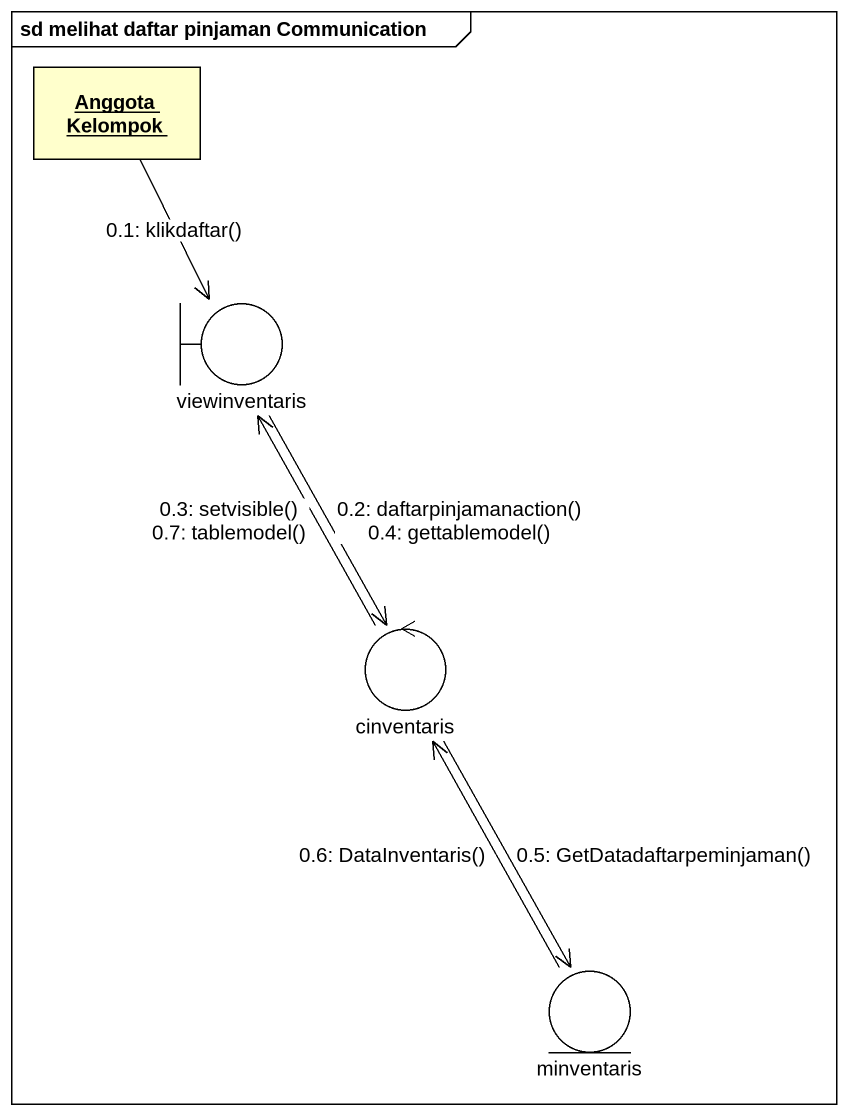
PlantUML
@startuml
mainframe sd melihat daftar pinjaman Communication
allowmixing
hide circle
hide empty members
object "Anggota Kelompok" as Anggota_Kelompok
boundary viewinventaris
control cinventaris
entity minventaris
Anggota_Kelompok --> viewinventaris : 0.1: klikdaftar()
viewinventaris --> cinventaris : 0.2: daftarpinjamanaction()\n0.4: gettablemodel()
cinventaris -up-> viewinventaris : 0.3: setvisible()\n0.7: tablemodel()
cinventaris --> minventaris : 0.5: GetDatadaftarpeminjaman()
minventaris -up-> cinventaris : 0.6: DataInventaris()
@enduml
